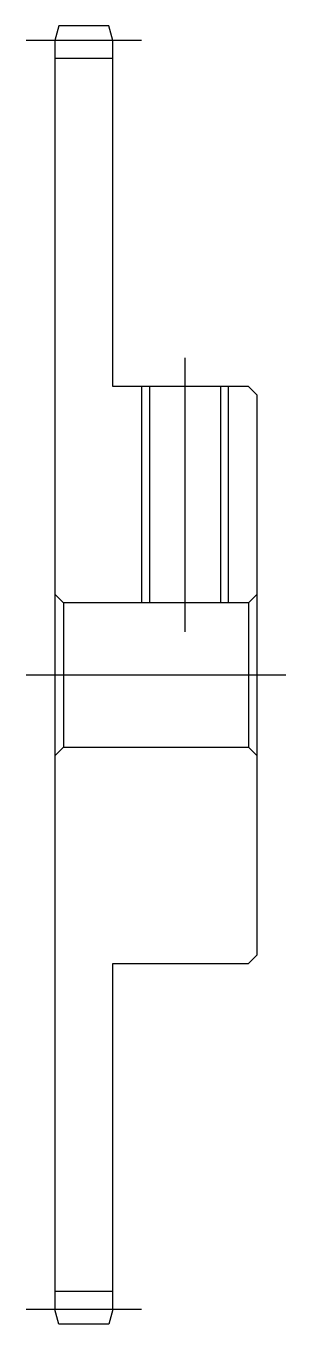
# Model space of a CAD drawing. Extents: x -1 to 73, y -8 to 56.
# Drawn here: x 64 to 73, y 10 to 55 of the extents above; entities that cross this region are included whole.
import ezdxf

# ---------------------------------------------------------------- set-up
doc = ezdxf.new("R2010")
doc.units = 0
doc.header["$LTSCALE"] = 0.5
doc.linetypes.add('CENTER', pattern=[50.8, 31.75, -6.35, 6.35, -6.35])
for name, color, linetype in [('MSM_CENTER', 1, 'CENTER'), ('MSM_CONTINUOUS', 7, 'CONTINUOUS'), ('MSM_NARROW', 5, 'CONTINUOUS')]:
    doc.layers.add(name, color=color, linetype=linetype)

msp = doc.modelspace()

# ---------------------------------------------------------------- linework, layer by layer
at = {"layer": 'MSM_CENTER'}
for p, q in [((68, 54.5), (64, 54.5)), ((69.5, 43.5), (69.5, 34)), ((73, 32.5), (64, 32.5)), ((68, 10.5), (64, 10.5))]:
    msp.add_line(p, q, dxfattribs=at)
at = {"layer": 'MSM_CONTINUOUS'}
for p, q in [((65.134, 55), (65, 54.5)), ((66.866, 55), (65.134, 55)), ((67, 54.5), (66.866, 55)), ((65, 54.5), (65, 10.5)), ((67, 42.5), (67, 54.5)), ((67, 53.875), (65, 53.875)), ((71.7, 42.5), (67, 42.5)), ((68.27, 42.5), (68.27, 35)), ((70.729, 42.5), (70.729, 35)), ((72, 42.2), (71.7, 42.5)), ((72, 22.8), (72, 42.2)), ((65, 35.3), (65.3, 35)), ((71.7, 35), (72, 35.3)), ((65.3, 35), (65.3, 30)), ((71.7, 35), (65.3, 35)), ((71.7, 35), (71.7, 30)), ((65.3, 30), (65, 29.7)), ((65.3, 30), (71.7, 30)), ((72, 29.7), (71.7, 30)), ((71.7, 22.5), (72, 22.8)), ((67, 10.5), (67, 22.5)), ((67, 22.5), (71.7, 22.5)), ((67, 11.125), (65, 11.125)), ((65.134, 10), (65, 10.5)), ((67, 10.5), (66.866, 10)), ((66.866, 10), (65.134, 10))]:
    msp.add_line(p, q, dxfattribs=at)
at = {"layer": 'MSM_NARROW'}
for p, q in [((68, 42.5), (68, 35)), ((71, 42.5), (71, 35))]:
    msp.add_line(p, q, dxfattribs=at)

doc.saveas('drawing.dxf')
